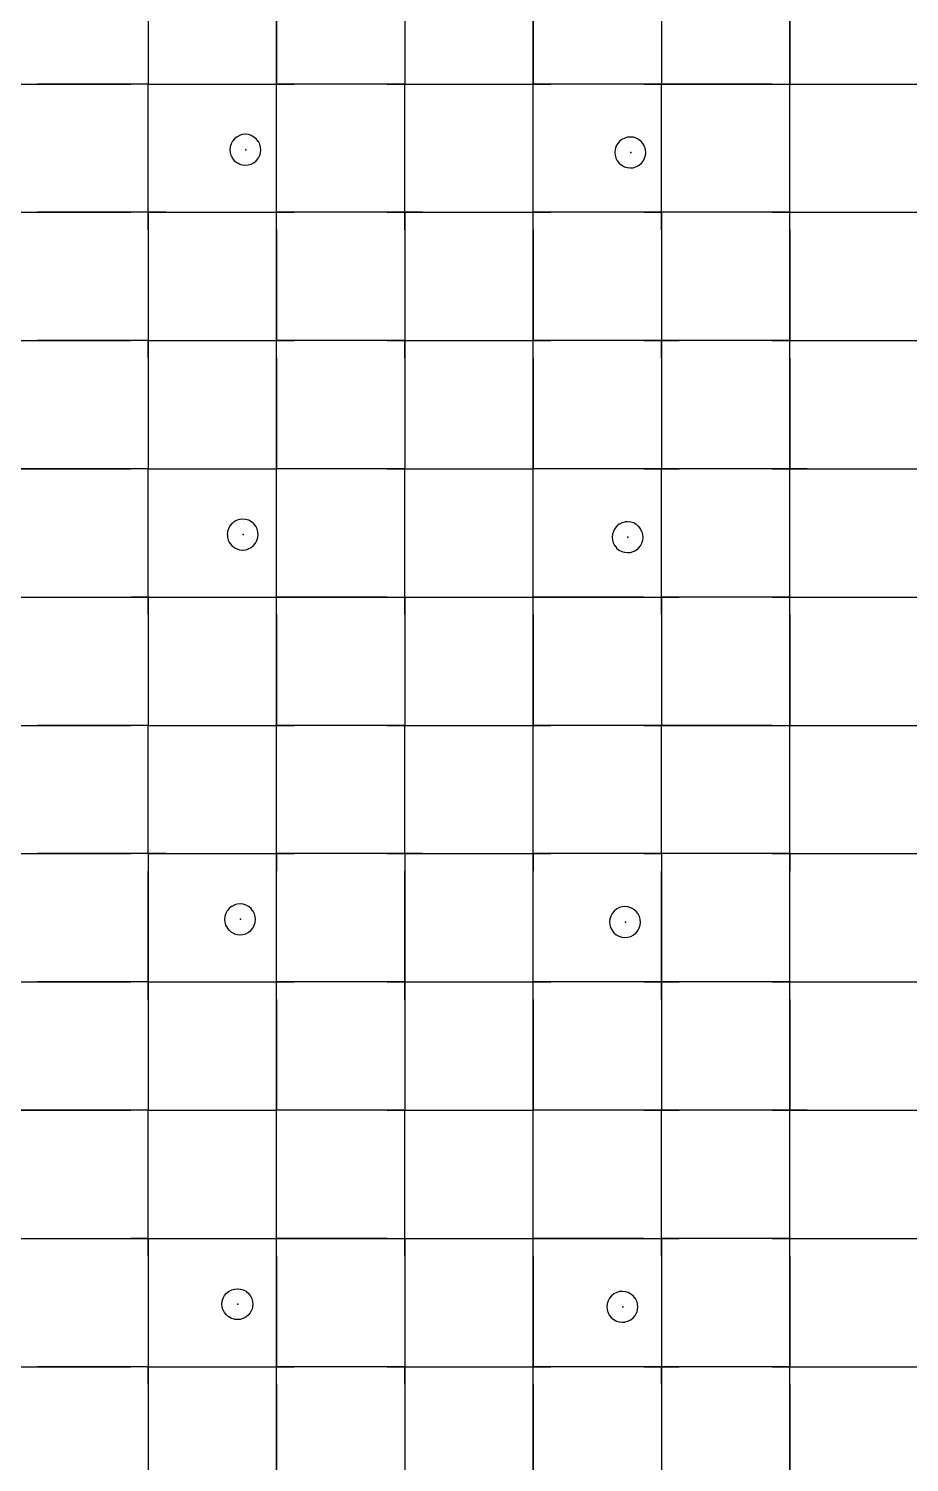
# Model space of a CAD drawing. Header units: metres. Extents: x 0 to 438, y -24 to 612.
# Drawn here: x 135.6 to 197.4, y 317.3 to 417.9 of the extents above; entities that cross this region are included whole.
import ezdxf

# ---------------------------------------------------------------- set-up
doc = ezdxf.new("R2010")
doc.units = ezdxf.units.M
doc.layers.add('LAYER_01_CUT', color=7, linetype='Continuous')
doc.layers.add('LAYER_04_GRID', color=7, linetype='Continuous')

msp = doc.modelspace()

# ---------------------------------------------------------------- linework, layer by layer
at = {"layer": 'LAYER_01_CUT'}
for points in [[(144, 424.23), (144, 423), (144, 415.23), (144, 414), (145.23, 414), (153, 414), (153, 415.23), (153, 423), (153, 424.23), (153, 432), (153, 433.23)], [(162, 424.23), (162, 423), (162, 415.23), (162, 414), (163.23, 414), (171, 414), (171, 415.23), (171, 423), (171, 424.23), (171, 432), (171, 433.23)], [(180, 424.23), (180, 423), (180, 415.23), (180, 414), (181.23, 414), (189, 414), (189, 415.23), (189, 423), (189, 424.23), (189, 432), (189, 433.23)], [(144, 421.77), (144, 414)], [(153, 421.77), (153, 414)], [(162, 421.77), (162, 414)], [(171, 421.77), (171, 414)], [(180, 421.77), (180, 414)], [(189, 421.77), (189, 414)], [(135, 414), (136.23, 414)], [(135, 414), (142.77, 414)], [(144, 414), (136.23, 414)], [(144, 414), (142.77, 414)], [(144, 406.23), (144, 414)], [(144, 412.77), (144, 414)], [(144, 414), (151.77, 414)], [(151.77, 414), (153, 414)], [(160.77, 414), (153, 414)], [(153, 406.23), (153, 414)], [(153, 412.77), (153, 414)], [(153, 414), (154.23, 414)], [(162, 414), (154.23, 414)], [(160.77, 414), (162, 414)], [(162, 406.23), (162, 414)], [(162, 412.77), (162, 414)], [(162, 414), (169.77, 414)], [(169.77, 414), (171, 414)], [(178.77, 414), (171, 414)], [(171, 406.23), (171, 414)], [(171, 412.77), (171, 414)], [(171, 414), (172.23, 414)], [(180, 414), (172.23, 414)], [(178.77, 414), (180, 414)], [(187.77, 414), (180, 414)], [(180, 406.23), (180, 414)], [(180, 412.77), (180, 414)], [(187.77, 414), (189, 414)], [(189, 406.23), (189, 414)], [(189, 412.77), (189, 414)], [(189, 414), (190.23, 414)], [(189, 414), (196.77, 414)], [(190.23, 414), (198, 414)], [(196.77, 414), (198, 414)], [(144, 405), (144, 412.77)], [(153, 405), (153, 412.77)], [(162, 405), (162, 412.77)], [(171, 405), (171, 412.77)], [(180, 405), (180, 412.77)], [(189, 405), (189, 412.77)], [(150.04, 408.63), (150.2, 408.49), (150.21, 408.49), (150.4, 408.39), (150.4, 408.38), (150.6, 408.32), (150.61, 408.32), (150.81, 408.3), (150.81, 408.3), (151, 408.32), (151.01, 408.32), (151.2, 408.37), (151.21, 408.38), (151.39, 408.47), (151.4, 408.48), (151.57, 408.61), (151.57, 408.61), (151.71, 408.77), (151.71, 408.78), (151.81, 408.97), (151.82, 408.97), (151.88, 409.17), (151.88, 409.18), (151.9, 409.38), (151.9, 409.39), (151.88, 409.57), (151.88, 409.58), (151.83, 409.77), (151.82, 409.78), (151.73, 409.96), (151.72, 409.97), (151.59, 410.14), (151.59, 410.14), (151.42, 410.28), (151.42, 410.28), (151.23, 410.38), (151.22, 410.39), (151.03, 410.45), (151.02, 410.45), (150.82, 410.47), (150.81, 410.47), (150.63, 410.45), (150.62, 410.45), (150.43, 410.4), (150.42, 410.39), (150.23, 410.3), (150.23, 410.3), (150.06, 410.16), (150.06, 410.16), (149.92, 410), (149.92, 409.99), (149.81, 409.8), (149.81, 409.8), (149.75, 409.6), (149.75, 409.59), (149.73, 409.39), (149.73, 409.39), (149.75, 409.2), (149.75, 409.19), (149.8, 409), (149.81, 408.99), (149.9, 408.81), (149.9, 408.8), (150.03, 408.63), (150.04, 408.63)], [(177.23, 410.11), (177.23, 410.11), (177.06, 409.98), (177.06, 409.97), (176.92, 409.81), (176.91, 409.8), (176.81, 409.62), (176.81, 409.61), (176.75, 409.41), (176.75, 409.4), (176.73, 409.21), (176.73, 409.2), (176.75, 409.01), (176.75, 409), (176.8, 408.81), (176.81, 408.8), (176.9, 408.62), (176.9, 408.61), (177.03, 408.45), (177.04, 408.44), (177.2, 408.3), (177.21, 408.3), (177.4, 408.2), (177.4, 408.2), (177.6, 408.14), (177.61, 408.14), (177.81, 408.12), (177.81, 408.12), (178, 408.13), (178.01, 408.13), (178.2, 408.19), (178.21, 408.19), (178.39, 408.28), (178.4, 408.29), (178.57, 408.42), (178.57, 408.43), (178.71, 408.59), (178.71, 408.6), (178.81, 408.78), (178.82, 408.79), (178.88, 408.98), (178.88, 408.99), (178.9, 409.19), (178.9, 409.2), (178.88, 409.39), (178.88, 409.39), (178.83, 409.59), (178.82, 409.59), (178.73, 409.78), (178.72, 409.79), (178.59, 409.95), (178.59, 409.96), (178.42, 410.09), (178.42, 410.1), (178.23, 410.2), (178.22, 410.2), (178.03, 410.26), (178.02, 410.26), (177.82, 410.28), (177.81, 410.28), (177.63, 410.27), (177.62, 410.26), (177.43, 410.21), (177.42, 410.21), (177.23, 410.11)], [(136.23, 387), (135, 387), (135, 388.23), (135, 396), (135, 397.23), (135, 405), (135, 406.23)], [(145.23, 405), (144, 405), (144, 406.23)], [(154.23, 387), (153, 387), (153, 388.23), (153, 396), (153, 397.23), (153, 405), (153, 406.23)], [(163.23, 405), (162, 405), (162, 406.23)], [(172.23, 387), (171, 387), (171, 388.23), (171, 396), (171, 397.23), (171, 405), (171, 406.23)], [(181.23, 405), (180, 405), (180, 406.23)], [(190.23, 387), (189, 387), (189, 388.23), (189, 396), (189, 397.23), (189, 405), (189, 406.23)], [(135, 405), (136.23, 405)], [(135, 405), (142.77, 405)], [(144, 405), (136.23, 405)], [(144, 405), (142.77, 405)], [(144, 403.77), (144, 405)], [(144, 405), (144, 397.23)], [(144, 405), (151.77, 405)], [(145.23, 405), (153, 405)], [(151.77, 405), (153, 405)], [(160.77, 405), (153, 405)], [(153, 403.77), (153, 405)], [(153, 405), (154.23, 405)], [(162, 405), (154.23, 405)], [(160.77, 405), (162, 405)], [(162, 403.77), (162, 405)], [(162, 405), (162, 397.23)], [(162, 405), (169.77, 405)], [(163.23, 405), (171, 405)], [(169.77, 405), (171, 405)], [(178.77, 405), (171, 405)], [(171, 403.77), (171, 405)], [(171, 405), (172.23, 405)], [(180, 405), (172.23, 405)], [(178.77, 405), (180, 405)], [(187.77, 405), (180, 405)], [(180, 403.77), (180, 405)], [(180, 405), (180, 397.23)], [(189, 405), (181.23, 405)], [(187.77, 405), (189, 405)], [(189, 403.77), (189, 405)], [(189, 405), (190.23, 405)], [(189, 405), (196.77, 405)], [(190.23, 405), (198, 405)], [(196.77, 405), (198, 405)], [(144, 403.77), (144, 396)], [(153, 403.77), (153, 396)], [(162, 403.77), (162, 396)], [(171, 403.77), (171, 396)], [(180, 403.77), (180, 396)], [(189, 403.77), (189, 396)], [(144, 397.23), (144, 396), (144, 388.23), (144, 387), (145.23, 387)], [(162, 397.23), (162, 396), (162, 388.23), (162, 387), (163.23, 387)], [(180, 397.23), (180, 396), (180, 388.23), (180, 387), (181.23, 387)], [(135, 396), (136.23, 396)], [(135, 396), (142.77, 396)], [(144, 396), (136.23, 396)], [(144, 396), (142.77, 396)], [(144, 394.77), (144, 396)], [(144, 396), (145.23, 396)], [(144, 396), (151.77, 396)], [(145.23, 396), (153, 396)], [(151.77, 396), (153, 396)], [(160.77, 396), (153, 396)], [(153, 394.77), (153, 396)], [(153, 396), (154.23, 396)], [(162, 396), (154.23, 396)], [(160.77, 396), (162, 396)], [(162, 394.77), (162, 396)], [(162, 396), (163.23, 396)], [(162, 396), (169.77, 396)], [(163.23, 396), (171, 396)], [(169.77, 396), (171, 396)], [(178.77, 396), (171, 396)], [(171, 394.77), (171, 396)], [(171, 396), (172.23, 396)], [(180, 396), (172.23, 396)], [(178.77, 396), (180, 396)], [(187.77, 396), (180, 396)], [(180, 394.77), (180, 396)], [(180, 396), (181.23, 396)], [(189, 396), (181.23, 396)], [(187.77, 396), (189, 396)], [(189, 394.77), (189, 396)], [(189, 396), (190.23, 396)], [(189, 396), (196.77, 396)], [(190.23, 396), (198, 396)], [(196.77, 396), (198, 396)], [(144, 394.77), (144, 387)], [(153, 394.77), (153, 387)], [(162, 394.77), (162, 387)], [(171, 394.77), (171, 387)], [(180, 394.77), (180, 387)], [(189, 394.77), (189, 387)], [(135, 387), (142.77, 387)], [(144, 387), (136.23, 387)], [(144, 387), (142.77, 387)], [(144, 379.23), (144, 387)], [(144, 385.77), (144, 387)], [(144, 387), (151.77, 387)], [(145.23, 387), (153, 387)], [(151.77, 387), (153, 387)], [(160.77, 387), (153, 387)], [(153, 379.23), (153, 387)], [(153, 385.77), (153, 387)], [(162, 387), (154.23, 387)], [(160.77, 387), (162, 387)], [(162, 379.23), (162, 387)], [(162, 385.77), (162, 387)], [(162, 387), (169.77, 387)], [(163.23, 387), (171, 387)], [(169.77, 387), (171, 387)], [(178.77, 387), (171, 387)], [(171, 379.23), (171, 387)], [(171, 385.77), (171, 387)], [(180, 387), (172.23, 387)], [(178.77, 387), (180, 387)], [(187.77, 387), (180, 387)], [(180, 379.23), (180, 387)], [(180, 385.77), (180, 387)], [(189, 387), (181.23, 387)], [(187.77, 387), (189, 387)], [(189, 379.23), (189, 387)], [(189, 385.77), (189, 387)], [(189, 387), (196.77, 387)], [(190.23, 387), (198, 387)], [(196.77, 387), (198, 387)], [(144, 378), (144, 385.77)], [(153, 378), (153, 385.77)], [(162, 378), (162, 385.77)], [(171, 378), (171, 385.77)], [(180, 378), (180, 385.77)], [(189, 378), (189, 385.77)], [(151.01, 381.37), (151.02, 381.38), (151.21, 381.47), (151.21, 381.48), (151.38, 381.61), (151.39, 381.61), (151.52, 381.78), (151.53, 381.78), (151.63, 381.97), (151.63, 381.98), (151.69, 382.17), (151.69, 382.18), (151.71, 382.38), (151.71, 382.39), (151.69, 382.57), (151.69, 382.58), (151.64, 382.77), (151.64, 382.78), (151.54, 382.97), (151.54, 382.97), (151.41, 383.14), (151.4, 383.14), (151.24, 383.28), (151.23, 383.28), (151.05, 383.39), (151.04, 383.39), (150.84, 383.45), (150.83, 383.45), (150.64, 383.47), (150.63, 383.47), (150.44, 383.45), (150.43, 383.45), (150.24, 383.4), (150.23, 383.39), (150.05, 383.3), (150.04, 383.3), (149.88, 383.17), (149.87, 383.16), (149.73, 383), (149.73, 382.99), (149.63, 382.8), (149.63, 382.8), (149.57, 382.6), (149.56, 382.59), (149.54, 382.39), (149.55, 382.39), (149.56, 382.2), (149.56, 382.19), (149.62, 382), (149.62, 381.99), (149.71, 381.81), (149.72, 381.8), (149.85, 381.63), (149.86, 381.63), (150.02, 381.49), (150.02, 381.49), (150.21, 381.39), (150.22, 381.38), (150.41, 381.32), (150.42, 381.32), (150.62, 381.3), (150.63, 381.3), (150.81, 381.32), (150.82, 381.32), (151.01, 381.37)], [(178.52, 381.59), (178.53, 381.6), (178.63, 381.78), (178.63, 381.79), (178.69, 381.99), (178.69, 381.99), (178.71, 382.19), (178.71, 382.2), (178.69, 382.39), (178.69, 382.39), (178.64, 382.59), (178.63, 382.59), (178.54, 382.78), (178.54, 382.79), (178.41, 382.95), (178.4, 382.96), (178.24, 383.09), (178.23, 383.1), (178.05, 383.2), (178.04, 383.2), (177.84, 383.26), (177.83, 383.26), (177.63, 383.28), (177.63, 383.28), (177.44, 383.27), (177.43, 383.26), (177.24, 383.21), (177.23, 383.21), (177.05, 383.11), (177.04, 383.11), (176.87, 382.98), (176.87, 382.97), (176.73, 382.81), (176.73, 382.8), (176.63, 382.62), (176.63, 382.61), (176.56, 382.41), (176.56, 382.41), (176.54, 382.21), (176.54, 382.2), (176.56, 382.01), (176.56, 382), (176.61, 381.81), (176.62, 381.81), (176.71, 381.62), (176.72, 381.61), (176.85, 381.45), (176.85, 381.44), (177.02, 381.3), (177.02, 381.3), (177.21, 381.2), (177.22, 381.2), (177.41, 381.14), (177.42, 381.14), (177.62, 381.12), (177.63, 381.12), (177.81, 381.13), (177.82, 381.13), (178.01, 381.19), (178.02, 381.19), (178.21, 381.28), (178.21, 381.29), (178.38, 381.42), (178.39, 381.43), (178.52, 381.59)], [(136.23, 378), (144, 378), (144, 379.23)], [(144, 370.23), (144, 369), (145.23, 369), (153, 369), (153, 370.23), (153, 378), (153, 379.23)], [(154.23, 378), (162, 378), (162, 379.23)], [(162, 370.23), (162, 369), (163.23, 369), (171, 369), (171, 370.23), (171, 378), (171, 379.23)], [(172.23, 378), (180, 378), (180, 379.23)], [(180, 370.23), (180, 369), (181.23, 369), (189, 369), (189, 370.23), (189, 378), (189, 379.23)], [(190.23, 378), (198, 378), (198, 379.23)], [(135, 378), (136.23, 378)], [(135, 378), (142.77, 378)], [(144, 378), (142.77, 378)], [(144, 376.77), (144, 378)], [(144, 378), (144, 370.23)], [(144, 378), (145.23, 378)], [(144, 378), (151.77, 378)], [(145.23, 378), (153, 378)], [(151.77, 378), (153, 378)], [(160.77, 378), (153, 378)], [(153, 376.77), (153, 378)], [(153, 378), (154.23, 378)], [(160.77, 378), (162, 378)], [(162, 376.77), (162, 378)], [(162, 378), (162, 370.23)], [(162, 378), (163.23, 378)], [(162, 378), (169.77, 378)], [(163.23, 378), (171, 378)], [(169.77, 378), (171, 378)], [(178.77, 378), (171, 378)], [(171, 376.77), (171, 378)], [(171, 378), (172.23, 378)], [(178.77, 378), (180, 378)], [(187.77, 378), (180, 378)], [(180, 376.77), (180, 378)], [(180, 378), (180, 370.23)], [(180, 378), (181.23, 378)], [(189, 378), (181.23, 378)], [(187.77, 378), (189, 378)], [(189, 376.77), (189, 378)], [(189, 378), (190.23, 378)], [(189, 378), (196.77, 378)], [(196.77, 378), (198, 378)], [(144, 376.77), (144, 369)], [(153, 376.77), (153, 369)], [(162, 376.77), (162, 369)], [(171, 376.77), (171, 369)], [(180, 376.77), (180, 369)], [(189, 376.77), (189, 369)], [(135, 369), (136.23, 369)], [(135, 369), (142.77, 369)], [(144, 369), (136.23, 369)], [(144, 369), (142.77, 369)], [(144, 361.23), (144, 369)], [(144, 367.77), (144, 369)], [(144, 369), (151.77, 369)], [(151.77, 369), (153, 369)], [(160.77, 369), (153, 369)], [(153, 361.23), (153, 369)], [(153, 367.77), (153, 369)], [(153, 369), (154.23, 369)], [(162, 369), (154.23, 369)], [(160.77, 369), (162, 369)], [(162, 361.23), (162, 369)], [(162, 367.77), (162, 369)], [(162, 369), (169.77, 369)], [(169.77, 369), (171, 369)], [(178.77, 369), (171, 369)], [(171, 361.23), (171, 369)], [(171, 367.77), (171, 369)], [(171, 369), (172.23, 369)], [(180, 369), (172.23, 369)], [(178.77, 369), (180, 369)], [(187.77, 369), (180, 369)], [(180, 361.23), (180, 369)], [(180, 367.77), (180, 369)], [(187.77, 369), (189, 369)], [(189, 361.23), (189, 369)], [(189, 367.77), (189, 369)], [(189, 369), (190.23, 369)], [(189, 369), (196.77, 369)], [(190.23, 369), (198, 369)], [(196.77, 369), (198, 369)], [(144, 360), (144, 367.77)], [(153, 360), (153, 367.77)], [(162, 360), (162, 367.77)], [(171, 360), (171, 367.77)], [(180, 360), (180, 367.77)], [(189, 360), (189, 367.77)], [(136.23, 342), (135, 342), (135, 343.23), (135, 351), (135, 352.23), (135, 360), (135, 361.23)], [(145.23, 360), (144, 360), (144, 361.23)], [(154.23, 342), (153, 342), (153, 343.23), (153, 351), (153, 352.23), (153, 360), (153, 361.23)], [(163.23, 360), (162, 360), (162, 361.23)], [(172.23, 342), (171, 342), (171, 343.23), (171, 351), (171, 352.23), (171, 360), (171, 361.23)], [(181.23, 360), (180, 360), (180, 361.23)], [(190.23, 342), (189, 342), (189, 343.23), (189, 351), (189, 352.23), (189, 360), (189, 361.23)], [(135, 360), (136.23, 360)], [(135, 360), (142.77, 360)], [(144, 360), (136.23, 360)], [(144, 360), (142.77, 360)], [(144, 360), (144, 352.23)], [(144, 360), (144, 358.77)], [(144, 360), (151.77, 360)], [(145.23, 360), (153, 360)], [(151.77, 360), (153, 360)], [(160.77, 360), (153, 360)], [(153, 360), (153, 358.77)], [(153, 360), (154.23, 360)], [(162, 360), (154.23, 360)], [(160.77, 360), (162, 360)], [(162, 360), (162, 352.23)], [(162, 360), (162, 358.77)], [(162, 360), (169.77, 360)], [(163.23, 360), (171, 360)], [(169.77, 360), (171, 360)], [(178.77, 360), (171, 360)], [(171, 360), (171, 358.77)], [(171, 360), (172.23, 360)], [(180, 360), (172.23, 360)], [(178.77, 360), (180, 360)], [(187.77, 360), (180, 360)], [(180, 360), (180, 352.23)], [(180, 360), (180, 358.77)], [(189, 360), (181.23, 360)], [(187.77, 360), (189, 360)], [(189, 360), (189, 358.77)], [(189, 360), (190.23, 360)], [(189, 360), (196.77, 360)], [(190.23, 360), (198, 360)], [(196.77, 360), (198, 360)], [(144, 351), (144, 358.77)], [(153, 351), (153, 358.77)], [(162, 351), (162, 358.77)], [(171, 351), (171, 358.77)], [(180, 351), (180, 358.77)], [(189, 351), (189, 358.77)], [(150.44, 354.3), (150.63, 354.32), (150.64, 354.32), (150.83, 354.37), (150.84, 354.38), (151.02, 354.47), (151.03, 354.48), (151.19, 354.61), (151.2, 354.61), (151.34, 354.78), (151.34, 354.78), (151.44, 354.97), (151.44, 354.98), (151.5, 355.17), (151.5, 355.18), (151.52, 355.38), (151.52, 355.39), (151.51, 355.57), (151.51, 355.58), (151.45, 355.77), (151.45, 355.78), (151.36, 355.97), (151.35, 355.97), (151.22, 356.14), (151.21, 356.14), (151.05, 356.28), (151.04, 356.29), (150.86, 356.39), (150.85, 356.39), (150.66, 356.45), (150.65, 356.45), (150.45, 356.47), (150.44, 356.47), (150.25, 356.45), (150.25, 356.45), (150.05, 356.4), (150.05, 356.39), (149.86, 356.3), (149.85, 356.3), (149.69, 356.17), (149.68, 356.16), (149.55, 356), (149.54, 355.99), (149.44, 355.81), (149.44, 355.8), (149.38, 355.6), (149.38, 355.59), (149.36, 355.39), (149.36, 355.39), (149.37, 355.2), (149.38, 355.19), (149.43, 355), (149.43, 354.99), (149.53, 354.81), (149.53, 354.8), (149.66, 354.63), (149.67, 354.63), (149.83, 354.49), (149.84, 354.49), (150.02, 354.39), (150.03, 354.38), (150.23, 354.32), (150.23, 354.32), (150.43, 354.3), (150.44, 354.3)], [(177.64, 354.14), (177.83, 354.19), (177.84, 354.19), (178.02, 354.28), (178.03, 354.29), (178.19, 354.42), (178.2, 354.43), (178.34, 354.59), (178.34, 354.6), (178.44, 354.78), (178.44, 354.79), (178.5, 354.99), (178.5, 354.99), (178.52, 355.19), (178.52, 355.2), (178.51, 355.39), (178.51, 355.4), (178.45, 355.59), (178.45, 355.59), (178.36, 355.78), (178.35, 355.79), (178.22, 355.95), (178.21, 355.96), (178.05, 356.09), (178.04, 356.1), (177.86, 356.2), (177.85, 356.2), (177.65, 356.26), (177.65, 356.26), (177.45, 356.28), (177.44, 356.28), (177.25, 356.27), (177.25, 356.27), (177.05, 356.21), (177.05, 356.21), (176.86, 356.12), (176.85, 356.11), (176.69, 355.98), (176.68, 355.97), (176.55, 355.81), (176.54, 355.8), (176.44, 355.62), (176.44, 355.61), (176.38, 355.41), (176.38, 355.41), (176.36, 355.21), (176.36, 355.2), (176.37, 355.01), (176.38, 355), (176.43, 354.81), (176.43, 354.81), (176.53, 354.62), (176.53, 354.61), (176.66, 354.45), (176.67, 354.44), (176.83, 354.31), (176.84, 354.3), (177.02, 354.2), (177.03, 354.2), (177.23, 354.14), (177.23, 354.14), (177.43, 354.12), (177.44, 354.12), (177.63, 354.13), (177.64, 354.14)], [(144, 352.23), (144, 351), (144, 343.23), (144, 342), (145.23, 342)], [(162, 352.23), (162, 351), (162, 343.23), (162, 342), (163.23, 342)], [(180, 352.23), (180, 351), (180, 343.23), (180, 342), (181.23, 342)], [(135, 351), (136.23, 351)], [(135, 351), (142.77, 351)], [(144, 351), (136.23, 351)], [(144, 351), (142.77, 351)], [(144, 349.77), (144, 351)], [(144, 351), (145.23, 351)], [(144, 351), (151.77, 351)], [(145.23, 351), (153, 351)], [(151.77, 351), (153, 351)], [(160.77, 351), (153, 351)], [(153, 349.77), (153, 351)], [(153, 351), (154.23, 351)], [(162, 351), (154.23, 351)], [(160.77, 351), (162, 351)], [(162, 349.77), (162, 351)], [(162, 351), (163.23, 351)], [(162, 351), (169.77, 351)], [(163.23, 351), (171, 351)], [(169.77, 351), (171, 351)], [(178.77, 351), (171, 351)], [(171, 349.77), (171, 351)], [(171, 351), (172.23, 351)], [(180, 351), (172.23, 351)], [(178.77, 351), (180, 351)], [(187.77, 351), (180, 351)], [(180, 349.77), (180, 351)], [(180, 351), (181.23, 351)], [(189, 351), (181.23, 351)], [(187.77, 351), (189, 351)], [(189, 349.77), (189, 351)], [(189, 351), (190.23, 351)], [(189, 351), (196.77, 351)], [(190.23, 351), (198, 351)], [(196.77, 351), (198, 351)], [(144, 349.77), (144, 342)], [(153, 349.77), (153, 342)], [(162, 349.77), (162, 342)], [(171, 349.77), (171, 342)], [(180, 349.77), (180, 342)], [(189, 349.77), (189, 342)], [(135, 342), (142.77, 342)], [(144, 342), (136.23, 342)], [(144, 342), (142.77, 342)], [(144, 334.23), (144, 342)], [(144, 340.77), (144, 342)], [(144, 342), (151.77, 342)], [(145.23, 342), (153, 342)], [(151.77, 342), (153, 342)], [(160.77, 342), (153, 342)], [(153, 334.23), (153, 342)], [(153, 340.77), (153, 342)], [(162, 342), (154.23, 342)], [(160.77, 342), (162, 342)], [(162, 334.23), (162, 342)], [(162, 340.77), (162, 342)], [(162, 342), (169.77, 342)], [(163.23, 342), (171, 342)], [(169.77, 342), (171, 342)], [(178.77, 342), (171, 342)], [(171, 334.23), (171, 342)], [(171, 340.77), (171, 342)], [(180, 342), (172.23, 342)], [(178.77, 342), (180, 342)], [(187.77, 342), (180, 342)], [(180, 334.23), (180, 342)], [(180, 340.77), (180, 342)], [(189, 342), (181.23, 342)], [(187.77, 342), (189, 342)], [(189, 334.23), (189, 342)], [(189, 340.77), (189, 342)], [(189, 342), (196.77, 342)], [(190.23, 342), (198, 342)], [(196.77, 342), (198, 342)], [(144, 333), (144, 340.77)], [(153, 333), (153, 340.77)], [(162, 333), (162, 340.77)], [(171, 333), (171, 340.77)], [(180, 333), (180, 340.77)], [(189, 333), (189, 340.77)], [(136.23, 333), (144, 333), (144, 334.23)], [(144, 325.23), (144, 324), (144, 316.23), (144, 315), (145.23, 315), (153, 315), (153, 316.23), (153, 324), (153, 325.23), (153, 333), (153, 334.23)], [(154.23, 333), (162, 333), (162, 334.23)], [(162, 325.23), (162, 324), (162, 316.23), (162, 315), (163.23, 315), (171, 315), (171, 316.23), (171, 324), (171, 325.23), (171, 333), (171, 334.23)], [(172.23, 333), (180, 333), (180, 334.23)], [(180, 325.23), (180, 324), (180, 316.23), (180, 315), (181.23, 315), (189, 315), (189, 316.23), (189, 324), (189, 325.23), (189, 333), (189, 334.23)], [(190.23, 333), (198, 333), (198, 334.23)], [(135, 333), (136.23, 333)], [(135, 333), (142.77, 333)], [(144, 333), (142.77, 333)], [(144, 331.77), (144, 333)], [(144, 333), (144, 325.23)], [(144, 333), (145.23, 333)], [(144, 333), (151.77, 333)], [(145.23, 333), (153, 333)], [(151.77, 333), (153, 333)], [(160.77, 333), (153, 333)], [(153, 331.77), (153, 333)], [(153, 333), (154.23, 333)], [(160.77, 333), (162, 333)], [(162, 331.77), (162, 333)], [(162, 333), (162, 325.23)], [(162, 333), (163.23, 333)], [(162, 333), (169.77, 333)], [(163.23, 333), (171, 333)], [(169.77, 333), (171, 333)], [(178.77, 333), (171, 333)], [(171, 331.77), (171, 333)], [(171, 333), (172.23, 333)], [(178.77, 333), (180, 333)], [(187.77, 333), (180, 333)], [(180, 331.77), (180, 333)], [(180, 333), (180, 325.23)], [(180, 333), (181.23, 333)], [(189, 333), (181.23, 333)], [(187.77, 333), (189, 333)], [(189, 331.77), (189, 333)], [(189, 333), (190.23, 333)], [(189, 333), (196.77, 333)], [(196.77, 333), (198, 333)], [(144, 331.77), (144, 324)], [(153, 331.77), (153, 324)], [(162, 331.77), (162, 324)], [(171, 331.77), (171, 324)], [(180, 331.77), (180, 324)], [(189, 331.77), (189, 324)], [(150.47, 329.45), (150.67, 329.39), (150.67, 329.39), (150.86, 329.29), (150.87, 329.28), (151.03, 329.15), (151.03, 329.14), (151.16, 328.97), (151.17, 328.97), (151.26, 328.78), (151.27, 328.77), (151.32, 328.58), (151.32, 328.57), (151.34, 328.39), (151.34, 328.38), (151.32, 328.18), (151.32, 328.17), (151.26, 327.98), (151.25, 327.97), (151.15, 327.78), (151.15, 327.78), (151.01, 327.61), (151.01, 327.61), (150.84, 327.48), (150.83, 327.47), (150.65, 327.38), (150.64, 327.38), (150.45, 327.32), (150.44, 327.32), (150.25, 327.3), (150.25, 327.3), (150.05, 327.32), (150.04, 327.33), (149.84, 327.39), (149.84, 327.39), (149.65, 327.49), (149.64, 327.49), (149.48, 327.63), (149.48, 327.63), (149.34, 327.8), (149.34, 327.81), (149.25, 327.99), (149.24, 328), (149.19, 328.19), (149.19, 328.2), (149.17, 328.39), (149.17, 328.39), (149.19, 328.59), (149.19, 328.6), (149.25, 328.8), (149.26, 328.81), (149.36, 328.99), (149.36, 329), (149.5, 329.16), (149.5, 329.17), (149.67, 329.3), (149.68, 329.3), (149.86, 329.4), (149.87, 329.4), (150.06, 329.45), (150.07, 329.45), (150.25, 329.47), (150.26, 329.47), (150.46, 329.45), (150.47, 329.45)], [(178.27, 328.59), (178.26, 328.6), (178.17, 328.78), (178.16, 328.79), (178.03, 328.95), (178.03, 328.96), (177.86, 329.1), (177.86, 329.1), (177.67, 329.2), (177.66, 329.2), (177.47, 329.26), (177.46, 329.26), (177.26, 329.28), (177.25, 329.28), (177.07, 329.27), (177.06, 329.27), (176.87, 329.21), (176.86, 329.21), (176.67, 329.12), (176.67, 329.11), (176.5, 328.98), (176.5, 328.97), (176.36, 328.81), (176.35, 328.8), (176.25, 328.62), (176.25, 328.61), (176.19, 328.42), (176.19, 328.41), (176.17, 328.21), (176.17, 328.2), (176.19, 328.01), (176.19, 328.01), (176.24, 327.81), (176.25, 327.81), (176.34, 327.62), (176.34, 327.61), (176.47, 327.45), (176.48, 327.44), (176.64, 327.31), (176.65, 327.3), (176.84, 327.2), (176.84, 327.2), (177.04, 327.14), (177.05, 327.14), (177.25, 327.12), (177.25, 327.12), (177.44, 327.13), (177.45, 327.14), (177.64, 327.19), (177.65, 327.19), (177.83, 327.29), (177.84, 327.29), (178.01, 327.42), (178.01, 327.43), (178.15, 327.59), (178.15, 327.6), (178.25, 327.78), (178.26, 327.79), (178.32, 327.99), (178.32, 327.99), (178.34, 328.19), (178.34, 328.2), (178.32, 328.39), (178.32, 328.4), (178.27, 328.59)], [(135, 324), (136.23, 324)], [(135, 324), (142.77, 324)], [(144, 324), (136.23, 324)], [(144, 324), (142.77, 324)], [(144, 322.77), (144, 324)], [(144, 324), (145.23, 324)], [(144, 324), (151.77, 324)], [(145.23, 324), (153, 324)], [(151.77, 324), (153, 324)], [(160.77, 324), (153, 324)], [(153, 322.77), (153, 324)], [(153, 324), (154.23, 324)], [(162, 324), (154.23, 324)], [(160.77, 324), (162, 324)], [(162, 322.77), (162, 324)], [(162, 324), (163.23, 324)], [(162, 324), (169.77, 324)], [(163.23, 324), (171, 324)], [(169.77, 324), (171, 324)], [(178.77, 324), (171, 324)], [(171, 322.77), (171, 324)], [(171, 324), (172.23, 324)], [(180, 324), (172.23, 324)], [(178.77, 324), (180, 324)], [(187.77, 324), (180, 324)], [(180, 322.77), (180, 324)], [(180, 324), (181.23, 324)], [(189, 324), (181.23, 324)], [(187.77, 324), (189, 324)], [(189, 322.77), (189, 324)], [(189, 324), (190.23, 324)], [(189, 324), (196.77, 324)], [(190.23, 324), (198, 324)], [(196.77, 324), (198, 324)], [(144, 322.77), (144, 315)], [(153, 322.77), (153, 315)], [(162, 322.77), (162, 315)], [(171, 322.77), (171, 315)], [(180, 322.77), (180, 315)], [(189, 322.77), (189, 315)]]:
    msp.add_lwpolyline(points, dxfattribs=at)
at = {"layer": 'LAYER_04_GRID'}
for p in [(150.84, 409.39), (177.84, 409.2), (150.65, 382.39), (177.65, 382.2), (150.47, 355.39), (177.47, 355.2), (150.28, 328.39), (177.28, 328.2)]:
    msp.add_point(p, dxfattribs=at)

doc.saveas('drawing.dxf')
